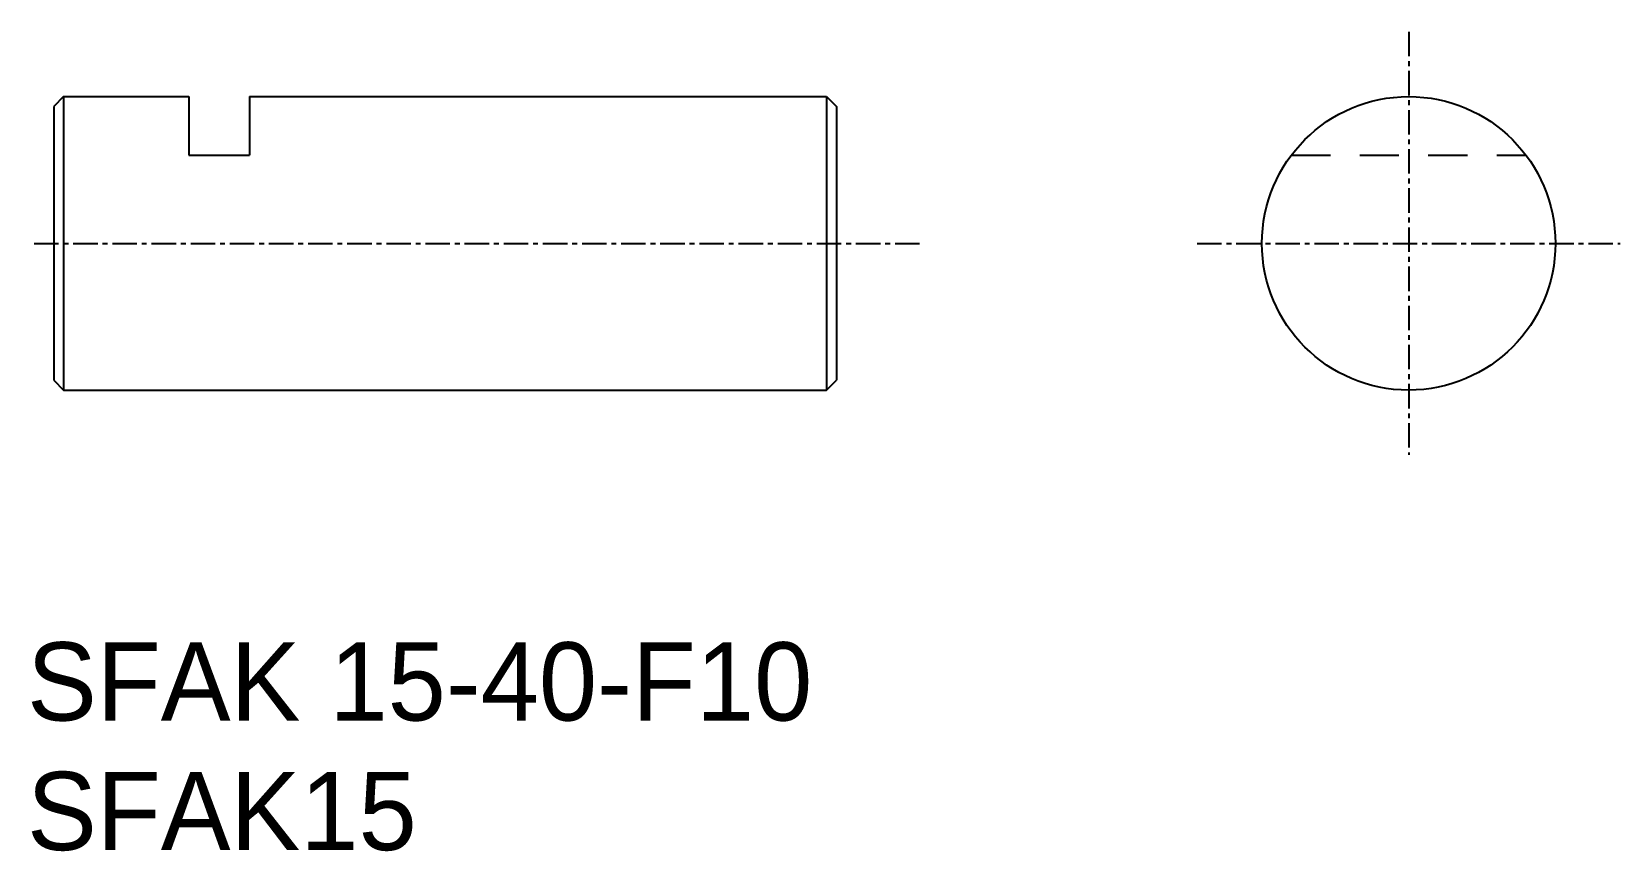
# Model space of a CAD drawing. Extents: x 307.5 to 388.7, y 97.9 to 139.7.
import ezdxf

# ---------------------------------------------------------------- set-up
doc = ezdxf.new("R2010")
doc.units = 0
doc.linetypes.add('CENTER', pattern=[2, 1.25, -0.25, 0.25, -0.25])
doc.linetypes.add('DASHED', pattern=[3.5, 2, -1.5])
doc.layers.get('0').update_dxf_attribs({"linetype": 'CONTINUOUS'})
doc.layers.add('CENTER', color=1, linetype='CENTER')

msp = doc.modelspace()

# ---------------------------------------------------------------- linework, layer by layer
at = {"color": 7, "linetype": 'CONTINUOUS'}
for p, q in [((309.161, 136.417), (308.661, 135.917)), ((309.161, 136.417), (309.161, 121.417)), ((309.161, 136.417), (315.561, 136.417)), ((315.561, 136.417), (315.561, 133.417)), ((318.661, 136.417), (348.161, 136.417)), ((318.661, 136.417), (318.661, 133.417)), ((348.161, 136.417), (348.161, 121.417)), ((348.161, 136.417), (348.661, 135.917)), ((308.661, 135.917), (308.661, 121.917)), ((348.661, 135.917), (348.661, 121.917)), ((315.561, 133.417), (318.661, 133.417)), ((308.661, 121.917), (309.161, 121.417)), ((348.161, 121.417), (348.661, 121.917)), ((309.161, 121.417), (348.161, 121.417))]:
    msp.add_line(p, q, dxfattribs=at)
at = {"color": 3, "linetype": 'DASHED'}
msp.add_line((371.91, 133.417), (383.91, 133.417), dxfattribs=at)
for p, q in [((318.911, 121.417), (318.911, 121.417)), ((328.661, 121.417), (328.661, 121.417))]:
    msp.add_line(p, q)
at = {"color": 7, "linetype": 'CONTINUOUS'}
msp.add_circle((377.91, 128.917), 7.5, dxfattribs=at)
at = {"layer": 'CENTER', "color": 1, "linetype": 'CENTER'}
for p, q in [((377.91, 139.73), (377.91, 118.105)), ((307.661, 128.917), (352.991, 128.917)), ((367.097, 128.917), (388.723, 128.917))]:
    msp.add_line(p, q, dxfattribs=at)

# ---------------------------------------------------------------- texts
at = {"color": 7, "linetype": 'CONTINUOUS'}
for s, p in [('SFAK 15-40-F10', (307.296, 104.531)), ('SFAK15', (307.296, 97.909))]:
    msp.add_text(s, height=4, dxfattribs=at).set_placement(p)

doc.saveas('drawing.dxf')
